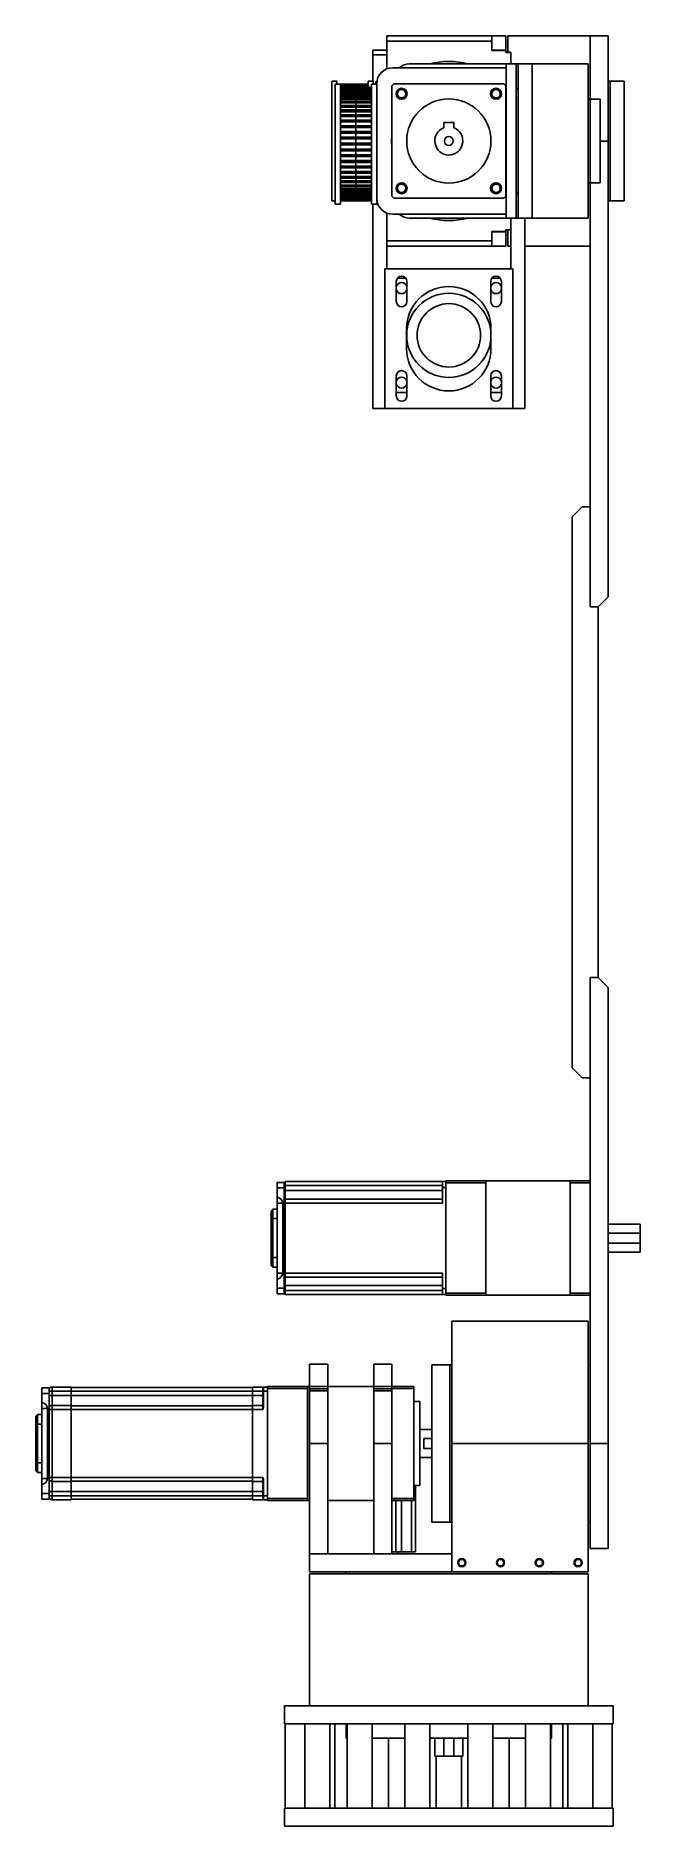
# Model space of a CAD drawing. Header units: millimetres. Extents: x -261 to 41, y -703 to 190.
import ezdxf

# ---------------------------------------------------------------- set-up
doc = ezdxf.new("R2010")
doc.units = ezdxf.units.MM

msp = doc.modelspace()

# ---------------------------------------------------------------- linework, layer by layer
at = {"color": 7, "linetype": 'Continuous', "lineweight": 25}
for p, q in [((-85.9, 173.88), (-85.9, 190.38)), ((-85.9, 190.38), (-33.4, 190.38)), ((-85.9, 187.73), (-33.4, 187.73)), ((-26.4, 190.38), (-33.4, 190.38)), ((-33.4, 183.12), (-33.4, 190.38)), ((-26.4, 190.38), (-26.4, 182.13)), ((24.6, 190.38), (-25.4, 190.38)), ((-25.4, 190.38), (-25.4, 182.18)), ((15.6, 158.76), (15.6, 190.38)), ((24.6, -89.62), (24.6, 190.38)), ((-85.9, 183.18), (-92.9, 183.18)), ((-92.9, 183.18), (-92.9, 167.81)), ((-92.9, 180.9), (-85.9, 180.9)), ((-26.4, 183.17), (-33.4, 183.17)), ((-26.4, 183.12), (-33.4, 183.12)), ((-23.9, 182.18), (-26.4, 182.18)), ((-23.9, 182.13), (-26.4, 182.13)), ((-23.9, 176.38), (-23.9, 182.18)), ((-26.35, 174.46), (-82.9, 174.46)), ((14.7, 176.38), (-74.46, 176.38)), ((-26.35, 176.38), (-26.35, 99.38)), ((-21.3, 176.38), (-21.3, 99.38)), ((-20.3, 99.38), (-20.3, 176.38)), ((-13.3, 99.38), (-13.3, 176.38)), ((14.7, 176.38), (14.7, 99.38)), ((-110.7, 167.81), (-113.3, 167.81)), ((-113.3, 167.81), (-113.3, 107.94)), ((-95.2, 166.31), (-111.6, 166.31)), ((-111.6, 166.31), (-111.6, 106.44)), ((-110.7, 167.81), (-110.7, 166.31)), ((-109, 166.31), (-109, 106.44)), ((-109, 166.31), (-95.2, 166.31)), ((-109, 166.21), (-95.2, 166.21)), ((-95.2, 166.19), (-109, 166.19)), ((-109, 166.19), (-95.2, 166.19)), ((-109, 166.12), (-95.2, 166.12)), ((-109, 166.01), (-95.2, 166.01)), ((-95.2, 165.76), (-109, 165.76)), ((-109, 165.75), (-95.2, 165.75)), ((-109, 165.63), (-95.2, 165.63)), ((-109, 165.51), (-95.2, 165.51)), ((-109, 165.18), (-95.2, 165.18)), ((-95.2, 165.02), (-109, 165.02)), ((-109, 165.01), (-95.2, 165.01)), ((-109, 164.83), (-95.2, 164.83)), ((-93.5, 164.81), (-109, 164.81)), ((-109, 164.81), (-93.5, 164.81)), ((-109, 164.71), (-93.5, 164.71)), ((-93.5, 164.69), (-109, 164.69)), ((-109, 164.69), (-93.5, 164.69)), ((-109, 164.62), (-93.5, 164.62)), ((-109, 164.51), (-93.5, 164.51)), ((-93.5, 164.26), (-109, 164.26)), ((-109, 164.25), (-93.5, 164.25)), ((-109, 164.13), (-93.5, 164.13)), ((-109, 164.01), (-93.5, 164.01)), ((-109, 163.68), (-93.5, 163.68)), ((-93.5, 163.52), (-109, 163.52)), ((-109, 163.51), (-93.5, 163.51)), ((-109, 163.33), (-93.5, 163.33)), ((-109, 163.2), (-93.5, 163.2)), ((-109, 162.88), (-93.5, 162.88)), ((-93.5, 162.49), (-109, 162.49)), ((-109, 162.48), (-93.5, 162.48)), ((-109, 162.23), (-93.5, 162.23)), ((-109, 162.1), (-93.5, 162.1)), ((-109, 161.79), (-93.5, 161.79)), ((-93.5, 161.17), (-109, 161.17)), ((-109, 161.15), (-93.5, 161.15)), ((-109, 160.85), (-93.5, 160.85)), ((-102.95, 164.81), (-102.95, 166.31)), ((-101.25, 117.09), (-101.25, 164.81)), ((-92.6, 167.81), (-95.2, 167.81)), ((-95.2, 167.81), (-95.2, 164.83)), ((-90.9, 166.31), (-93.5, 166.31)), ((-93.5, 166.31), (-93.5, 106.44)), ((-92.6, 167.81), (-92.6, 166.31)), ((-91.4, 167.48), (-91.4, 166.31)), ((-91.4, 167.48), (-90.84, 167.48)), ((-90.9, 166.46), (-90.9, 106.44)), ((-83.4, 165.38), (-82.4, 166.38)), ((-83.4, 165.38), (-83.4, 110.38)), ((-27.4, 166.38), (-82.4, 166.38)), ((-27.4, 166.38), (-26.4, 165.38)), ((-26.4, 110.38), (-26.4, 165.38)), ((-20.3, 163.88), (-21.3, 163.88)), ((25.6, 167.67), (24.6, 167.67)), ((32.6, 167.67), (25.6, 167.67)), ((25.6, 167.67), (25.6, 108.08)), ((32.6, 167.67), (32.6, 108.08)), ((-109, 160.71), (-93.5, 160.71)), ((-109, 160.42), (-93.5, 160.42)), ((-93.5, 159.58), (-109, 159.58)), ((-109, 159.56), (-93.5, 159.56)), ((-109, 159.2), (-93.5, 159.2)), ((-109, 159.06), (-93.5, 159.06)), ((-109, 158.79), (-93.5, 158.79)), ((-93.5, 157.74), (-109, 157.74)), ((-109, 157.71), (-93.5, 157.71)), ((-109, 157.31), (-93.5, 157.31)), ((-109, 157.16), (-93.5, 157.16)), ((-109, 156.92), (-93.5, 156.92)), ((-93.5, 155.66), (-109, 155.66)), ((-109, 155.63), (-93.5, 155.63)), ((-109, 155.18), (-93.5, 155.18)), ((-109, 155.04), (-93.5, 155.04)), ((-109, 154.81), (-93.5, 154.81)), ((-93.5, 153.38), (-109, 153.38)), ((-109, 153.34), (-93.5, 153.34)), ((-109, 152.85), (-93.5, 152.85)), ((-109, 152.71), (-93.5, 152.71)), ((-109, 152.51), (-93.5, 152.51)), ((-26.35, 152.99), (-26.4, 152.55)), ((15.7, 158.76), (14.7, 158.76)), ((20.7, 158.76), (15.7, 158.76)), ((15.7, 117), (15.7, 158.76)), ((20.7, 158.76), (20.7, 117)), ((-93.5, 150.91), (-109, 150.91)), ((-109, 150.86), (-93.5, 150.86)), ((-109, 150.33), (-93.5, 150.33)), ((-109, 150.2), (-93.5, 150.2)), ((-109, 150.03), (-93.5, 150.03)), ((-93.5, 148.28), (-109, 148.28)), ((-109, 148.22), (-93.5, 148.22)), ((-109, 147.67), (-93.5, 147.67)), ((-109, 147.53), (-93.5, 147.53)), ((-109, 147.4), (-93.5, 147.4)), ((-93.5, 145.52), (-109, 145.52)), ((-109, 145.45), (-93.5, 145.45)), ((-109, 144.88), (-93.5, 144.88)), ((-109, 144.75), (-93.5, 144.75)), ((-109, 144.65), (-93.5, 144.65)), ((-57.4, 147.18), (-52.4, 147.18)), ((-57.4, 144.42), (-57.4, 147.18)), ((-52.4, 147.18), (-52.4, 144.42)), ((-93.5, 142.66), (-109, 142.66)), ((-109, 142.59), (-93.5, 142.59)), ((-109, 141.99), (-93.5, 141.99)), ((-109, 141.87), (-93.5, 141.87)), ((-109, 141.81), (-93.5, 141.81)), ((-93.5, 139.74), (-109, 139.74)), ((-109, 139.65), (-93.5, 139.65)), ((-109, 139.05), (-93.5, 139.05)), ((-109, 138.94), (-93.5, 138.94)), ((-109, 138.91), (-93.5, 138.91)), ((-93.5, 136.78), (-109, 136.78)), ((-109, 136.68), (-93.5, 136.68)), ((-109, 136.07), (-93.5, 136.07)), ((-109, 135.98), (-93.5, 135.98)), ((24.6, 137.88), (20.7, 137.88)), ((-109, 133.84), (-93.5, 133.84)), ((-109, 133.82), (-93.5, 133.82)), ((-109, 133.71), (-93.5, 133.71)), ((-109, 133.1), (-93.5, 133.1)), ((-109, 133.02), (-93.5, 133.02)), ((-109, 130.94), (-93.5, 130.94)), ((-109, 130.88), (-93.5, 130.88)), ((-109, 130.76), (-93.5, 130.76)), ((-109, 130.17), (-93.5, 130.17)), ((-109, 130.09), (-93.5, 130.09)), ((-109, 128.1), (-93.5, 128.1)), ((-109, 128.01), (-93.5, 128.01)), ((-109, 127.88), (-93.5, 127.88)), ((-109, 127.3), (-93.5, 127.3)), ((-109, 127.23), (-93.5, 127.23)), ((-109, 125.35), (-93.5, 125.35)), ((-109, 125.22), (-93.5, 125.22)), ((-109, 125.09), (-93.5, 125.09)), ((-109, 124.53), (-93.5, 124.53)), ((-109, 124.48), (-93.5, 124.48)), ((-109, 122.72), (-93.5, 122.72)), ((-109, 122.56), (-93.5, 122.56)), ((-109, 122.42), (-93.5, 122.42)), ((-109, 121.9), (-93.5, 121.9)), ((-109, 121.85), (-93.5, 121.85)), ((-109, 120.24), (-93.5, 120.24)), ((-109, 120.05), (-93.5, 120.05)), ((-109, 119.91), (-93.5, 119.91)), ((-109, 119.42), (-93.5, 119.42)), ((-109, 119.38), (-93.5, 119.38)), ((-109, 117.94), (-93.5, 117.94)), ((-109, 117.72), (-93.5, 117.72)), ((-109, 117.58), (-93.5, 117.58)), ((-109, 117.13), (-93.5, 117.13)), ((-109, 117.09), (-93.5, 117.09)), ((-101.25, 107.94), (-101.25, 117.09)), ((-26.4, 123.21), (-26.35, 122.76)), ((14.7, 117), (15.7, 117)), ((15.6, -94.62), (15.6, 117)), ((15.7, 117), (20.7, 117)), ((-113.3, 107.94), (-111.6, 107.94)), ((-109, 115.84), (-93.5, 115.84)), ((-109, 115.59), (-93.5, 115.59)), ((-109, 115.45), (-93.5, 115.45)), ((-109, 115.04), (-93.5, 115.04)), ((-109, 115.02), (-93.5, 115.02)), ((-109, 113.96), (-93.5, 113.96)), ((-109, 113.69), (-93.5, 113.69)), ((-109, 113.55), (-93.5, 113.55)), ((-109, 113.2), (-93.5, 113.2)), ((-109, 113.18), (-93.5, 113.18)), ((-109, 112.33), (-93.5, 112.33)), ((-109, 112.04), (-93.5, 112.04)), ((-109, 111.9), (-93.5, 111.9)), ((-109, 111.6), (-93.5, 111.6)), ((-109, 111.59), (-93.5, 111.59)), ((-109, 110.97), (-93.5, 110.97)), ((-109, 110.66), (-93.5, 110.66)), ((-109, 110.52), (-93.5, 110.52)), ((-109, 110.28), (-93.5, 110.28)), ((-109, 110.27), (-93.5, 110.27)), ((-109, 109.88), (-93.5, 109.88)), ((-109, 109.56), (-93.5, 109.56)), ((-109, 109.43), (-93.5, 109.43)), ((-109, 109.24), (-93.5, 109.24)), ((-109, 109.24), (-93.5, 109.24)), ((-109, 109.08), (-93.5, 109.08)), ((-109, 108.75), (-93.5, 108.75)), ((-109, 108.63), (-93.5, 108.63)), ((-109, 108.5), (-93.5, 108.5)), ((-109, 108.5), (-93.5, 108.5)), ((-109, 108.24), (-93.5, 108.24)), ((-109, 108.13), (-93.5, 108.13)), ((-109, 108.07), (-93.5, 108.07)), ((-109, 108.07), (-93.5, 108.07)), ((-109, 108.05), (-93.5, 108.05)), ((-109, 107.94), (-93.5, 107.94)), ((-109, 107.94), (-93.5, 107.94)), ((-90.9, 108.28), (-90.84, 108.28)), ((-82.4, 109.38), (-83.4, 110.38)), ((-82.4, 109.38), (-27.4, 109.38)), ((-26.4, 110.38), (-27.4, 109.38)), ((-21.3, 111.88), (-20.3, 111.88)), ((24.6, 108.08), (25.6, 108.08)), ((25.6, 108.08), (32.6, 108.08)), ((-111.6, 106.44), (-109, 106.44)), ((-93.5, 106.44), (-90.9, 106.44)), ((-92.9, 106.44), (-92.9, 4.4)), ((-85.9, 101.88), (-85.9, 74.09)), ((-26.35, 101.3), (-82.9, 101.3)), ((-74.46, 99.38), (14.7, 99.38)), ((-23.9, 99.38), (-23.9, 74.09)), ((-16.9, 99.38), (-16.9, 4.4)), ((-33.4, 92.64), (-33.4, 85.38)), ((-33.4, 92.64), (-26.4, 92.64)), ((-33.4, 92.58), (-26.4, 92.58)), ((-26.4, 93.63), (-23.9, 93.63)), ((-26.4, 93.63), (-26.4, 85.38)), ((-26.4, 93.58), (-23.9, 93.58)), ((-25.4, 93.58), (-25.4, 85.38)), ((-85.9, 88.03), (-33.4, 88.03)), ((-85.9, 85.38), (-33.4, 85.38)), ((-33.4, 85.38), (-26.4, 85.38)), ((-25.4, 85.38), (-23.9, 85.38)), ((-16.9, 85.38), (15.6, 85.38)), ((-85.9, 74.09), (-86.9, 74.09)), ((-86.9, 74.09), (-86.9, 4.4)), ((-22.9, 74.04), (-86.9, 74.04)), ((-23.9, 74.09), (-22.9, 74.09)), ((-22.9, 74.09), (-22.9, 4.4)), ((-81.12, 67.79), (-81.12, 57.79)), ((-76.36, 69.39), (-80.59, 69.39)), ((-75.82, 67.79), (-75.82, 57.79)), ((-33.98, 67.79), (-33.98, 57.79)), ((-29.22, 69.39), (-33.45, 69.39)), ((-28.68, 67.79), (-28.68, 57.79)), ((-75.95, 34.22), (-75.95, 44.22)), ((-33.85, 34.22), (-33.85, 44.22)), ((-81.12, 10.65), (-81.12, 20.65)), ((-75.82, 10.65), (-75.82, 20.65)), ((-33.98, 10.65), (-33.98, 20.65)), ((-28.68, 10.65), (-28.68, 20.65)), ((-81.12, 12.39), (-75.82, 12.39)), ((-33.98, 12.39), (-28.68, 12.39)), ((-16.9, 4.4), (-92.9, 4.4)), ((11.6, -44.62), (6.6, -49.62)), ((11.6, -44.62), (15.6, -44.62)), ((6.6, -324.62), (6.6, -49.62)), ((19.6, -94.62), (15.6, -94.62)), ((19.6, -94.62), (24.6, -89.62)), ((19.6, -279.62), (19.6, -94.62)), ((15.6, -564.62), (15.6, -279.62)), ((15.6, -279.62), (19.6, -279.62)), ((24.6, -284.62), (19.6, -279.62)), ((24.6, -564.62), (24.6, -284.62)), ((6.6, -324.62), (11.6, -329.62)), ((11.6, -329.62), (15.6, -329.62)), ((-140.6, -437.42), (-140.6, -381.82)), ((-140.6, -381.82), (-137, -381.82)), ((-137, -381.92), (-136.5, -381.42)), ((-137, -437.42), (-137, -381.82)), ((-58, -383.42), (-137, -383.42)), ((-56.4, -381.42), (-136.5, -381.42)), ((-136.5, -437.82), (-136.5, -381.42)), ((-58, -381.42), (-58, -392.17)), ((15.6, -381.12), (-56.4, -381.12)), ((-56.4, -438.12), (-56.4, -381.12)), ((-56.4, -382.12), (-36.4, -382.12)), ((-36.4, -381.12), (-36.4, -438.12)), ((5.6, -381.12), (5.6, -438.12)), ((5.6, -382.12), (15.6, -382.12)), ((-140.6, -384.62), (-137, -384.62)), ((-137.72, -392.12), (-140.6, -392.12)), ((-137.72, -392.12), (-137.72, -427.12)), ((-58, -385.92), (-137, -385.92)), ((-137, -390.67), (-136.5, -390.17)), ((-58, -392.17), (-137, -392.17)), ((-58, -390.17), (-136.5, -390.17)), ((-58, -384.42), (-56.4, -384.42)), ((-142.72, -395.12), (-143.6, -396.01)), ((-143.6, -423.24), (-143.6, -396.01)), ((-140.6, -399.92), (-143.6, -399.92)), ((-142.72, -395.12), (-142.72, -424.12)), ((-140.6, -395.12), (-142.72, -395.12)), ((40.6, -402.62), (24.6, -402.62)), ((40.6, -407.12), (24.6, -407.12)), ((40.6, -416.62), (40.6, -402.62)), ((-140.6, -419.32), (-143.6, -419.32)), ((40.6, -412.12), (24.6, -412.12)), ((24.6, -416.62), (40.6, -416.62)), ((-143.6, -423.24), (-142.72, -424.12)), ((-140.6, -424.12), (-142.72, -424.12)), ((-140.6, -427.12), (-137.72, -427.12)), ((-58, -427.07), (-137, -427.07)), ((-137, -428.57), (-136.5, -429.07)), ((-58, -427.07), (-58, -437.82)), ((-140.6, -434.62), (-137, -434.62)), ((-140.6, -437.42), (-137, -437.42)), ((-58, -433.32), (-137, -433.32)), ((-58, -435.82), (-137, -435.82)), ((-137, -437.32), (-136.5, -437.82)), ((-58, -429.07), (-136.5, -429.07)), ((-58, -434.82), (-56.4, -434.82)), ((-36.4, -437.12), (-56.4, -437.12)), ((15.6, -437.12), (5.6, -437.12)), ((-56.4, -437.82), (-136.5, -437.82)), ((-56.4, -438.12), (15.6, -438.12)), ((14.6, -451.12), (-53.4, -451.12)), ((-53.4, -451.12), (-53.4, -576.12)), ((14.6, -451.12), (14.6, -576.12)), ((-115.35, -472.62), (-124.35, -472.62)), ((-124.35, -512.07), (-124.35, -472.62)), ((-115.35, -512.07), (-115.35, -472.62)), ((-83.4, -472.62), (-92.4, -472.62)), ((-92.4, -512.07), (-92.4, -472.62)), ((-83.4, -472.62), (-83.4, -567.12)), ((-53.4, -472.85), (-63.4, -472.85)), ((-63.4, -551.4), (-63.4, -472.85)), ((-54.4, -551.4), (-54.4, -472.85)), ((15.6, -472.85), (14.6, -472.85)), ((-258, -484.32), (-254.4, -484.32)), ((-258, -539.92), (-258, -484.32)), ((-258, -487.12), (-254.4, -487.12)), ((-254.4, -539.92), (-254.4, -484.32)), ((-145.4, -486.02), (-254.4, -486.02)), ((-147.4, -488.12), (-254.4, -488.12)), ((-243.4, -484.02), (-252.9, -484.02)), ((-252.9, -484.02), (-252.9, -540.22)), ((-243.4, -484.02), (-243.4, -540.22)), ((-152.9, -484.27), (-243.4, -484.27)), ((-145.4, -484.02), (-152.9, -484.02)), ((-152.9, -540.22), (-152.9, -484.02)), ((-147.65, -495.12), (-147.65, -484.02)), ((-147.4, -484.02), (-147.4, -494.09)), ((-124.35, -483.62), (-145.4, -483.62)), ((-145.4, -540.62), (-145.4, -483.62)), ((-145.4, -484.62), (-125.4, -484.62)), ((-125.4, -483.62), (-125.4, -540.62)), ((-115.35, -483.7), (-124.35, -483.7)), ((-115.35, -484.82), (-124.35, -484.82)), ((-115.35, -485.82), (-124.35, -485.82)), ((-92.4, -483.62), (-115.35, -483.62)), ((-92.4, -483.7), (-83.4, -483.7)), ((-92.4, -484.82), (-83.4, -484.82)), ((-92.4, -485.82), (-83.4, -485.82)), ((-72.4, -483.62), (-83.4, -483.62)), ((-83.4, -484.62), (-72.4, -484.62)), ((-72.4, -483.62), (-72.4, -540.62)), ((-69.4, -491.12), (-72.4, -491.12)), ((-69.4, -491.12), (-69.4, -533.12)), ((-260.12, -497.62), (-261, -498.51)), ((-261, -525.74), (-261, -498.51)), ((-260.12, -497.62), (-260.12, -526.62)), ((-258, -497.62), (-260.12, -497.62)), ((-255.12, -494.62), (-258, -494.62)), ((-255.12, -494.62), (-255.12, -529.62)), ((-147.65, -495.12), (-254.4, -495.12)), ((-243.4, -493.12), (-252.9, -493.12)), ((-152.9, -493.37), (-243.4, -493.37)), ((-147.65, -493.12), (-152.9, -493.12)), ((-258, -502.42), (-261, -502.42)), ((-63.4, -505.12), (-69.4, -505.12)), ((-115.35, -512.07), (-124.35, -512.07)), ((-115.35, -512.12), (-124.35, -512.12)), ((-124.35, -512.12), (-124.35, -567.12)), ((-115.35, -512.12), (-115.35, -567.12)), ((-92.4, -512.07), (-83.4, -512.07)), ((-92.4, -512.12), (-92.4, -567.12)), ((-92.4, -512.12), (-83.4, -512.12)), ((-63.4, -509.62), (-67.4, -509.62)), ((-67.4, -514.62), (-67.4, -509.62)), ((-63.4, -514.62), (-67.4, -514.62)), ((14.6, -512.12), (-53.4, -512.12)), ((24.6, -512.12), (15.6, -512.12)), ((-258, -521.82), (-261, -521.82)), ((-261, -525.74), (-260.12, -526.62)), ((-258, -526.62), (-260.12, -526.62)), ((-69.4, -519.12), (-63.4, -519.12)), ((-258, -529.62), (-255.12, -529.62)), ((-147.65, -529.12), (-254.4, -529.12)), ((-243.4, -531.12), (-252.9, -531.12)), ((-152.9, -530.87), (-243.4, -530.87)), ((-147.65, -531.12), (-152.9, -531.12)), ((-147.4, -530.15), (-147.65, -529.12)), ((-147.65, -540.22), (-147.65, -529.12)), ((-147.4, -530.15), (-147.4, -540.22)), ((-72.4, -533.12), (-69.4, -533.12)), ((-71.47, -533.12), (-71.47, -566.12)), ((-258, -537.12), (-254.4, -537.12)), ((-258, -539.92), (-254.4, -539.92)), ((-147.4, -536.12), (-254.4, -536.12)), ((-145.4, -538.22), (-254.4, -538.22)), ((-243.4, -540.22), (-252.9, -540.22)), ((-152.9, -539.97), (-243.4, -539.97)), ((-147.65, -540.22), (-152.9, -540.22)), ((-147.4, -540.22), (-145.4, -540.22)), ((-125.4, -539.62), (-145.4, -539.62)), ((-145.4, -540.62), (-124.35, -540.62)), ((-115.35, -540.62), (-92.4, -540.62)), ((-72.4, -539.62), (-83.4, -539.62)), ((-83.4, -540.62), (-72.4, -540.62)), ((-81.4, -566.12), (-81.4, -540.62)), ((-78.47, -566.12), (-78.47, -540.62)), ((-73.47, -566.12), (-73.47, -540.62)), ((-63.4, -551.4), (-53.4, -551.4)), ((14.6, -551.4), (15.6, -551.4)), ((-124.4, -567.12), (-124.4, -576.12)), ((-53.4, -567.12), (-124.4, -567.12)), ((-71.47, -566.12), (-83.4, -566.12)), ((-80.4, -566.12), (-80.4, -567.12)), ((15.6, -564.62), (24.6, -564.62)), ((14.6, -576.12), (-124.4, -576.12)), ((-124.4, -577.12), (-124.4, -643.12)), ((-124.4, -577.12), (14.6, -577.12)), ((-106.15, -576.12), (-106.15, -577.12)), ((-3.65, -577.12), (-3.65, -576.12)), ((14.6, -643.12), (14.6, -577.12)), ((-136.9, -643.12), (-136.9, -652.12)), ((27.1, -643.12), (-136.9, -643.12)), ((27.1, -652.12), (27.1, -643.12)), ((27.1, -652.12), (-136.9, -652.12)), ((-136.49, -652.12), (-136.49, -694.12)), ((-126.75, -652.12), (-126.75, -694.12)), ((-114.25, -694.12), (-114.25, -652.12)), ((-111.8, -694.12), (-111.8, -652.12)), ((-106.15, -652.12), (-106.15, -659.12)), ((-105.67, -652.12), (-105.67, -694.12)), ((-93.17, -694.12), (-93.17, -652.12)), ((-76.9, -652.12), (-76.9, -694.12)), ((-64.4, -694.12), (-64.4, -652.12)), ((-45.4, -652.12), (-45.4, -694.12)), ((-32.9, -694.12), (-32.9, -652.12)), ((-16.63, -652.12), (-16.63, -694.12)), ((-4.13, -694.12), (-4.13, -652.12)), ((-3.65, -659.12), (-3.65, -652.12)), ((2, -652.12), (2, -694.12)), ((4.45, -652.12), (4.45, -694.12)), ((16.95, -694.12), (16.95, -652.12)), ((26.68, -694.12), (26.68, -652.12)), ((-106.15, -659.12), (-105.67, -659.12)), ((-93.17, -659.12), (-76.9, -659.12)), ((-85.03, -694.12), (-85.03, -659.12)), ((-64.4, -659.12), (-45.4, -659.12)), ((-61.9, -659.12), (-61.9, -668.12)), ((-57.4, -668.12), (-57.4, -659.12)), ((-52.4, -668.12), (-52.4, -659.12)), ((-47.9, -668.12), (-47.9, -659.12)), ((-32.9, -659.12), (-16.63, -659.12)), ((-24.77, -659.12), (-24.77, -694.12)), ((-4.13, -659.12), (-3.65, -659.12)), ((-61.9, -668.12), (-47.9, -668.12)), ((-61.15, -668.12), (-61.15, -694.12)), ((-48.65, -694.12), (-48.65, -668.12)), ((-136.9, -694.12), (-136.9, -703.12)), ((-136.9, -694.12), (27.1, -694.12)), ((27.1, -694.12), (27.1, -703.12)), ((-136.9, -703.12), (27.1, -703.12))]:
    msp.add_line(p, q, dxfattribs=at)
at = {"color": 7, "linetype": 'Continuous', "lineweight": 25, "flags": 128}
for points in [[(-56.59, 166.38), (-53.52, 166.39), (-53.21, 166.38)], [(-53.21, 109.38), (-53.52, 109.36), (-56.59, 109.38)]]:
    msp.add_lwpolyline(points, dxfattribs=at)
at = {"color": 7, "linetype": 'Continuous', "lineweight": 25}
for centre, radius in [((-78.47, 161.45), 2.75), ((-78.47, 161.45), 2.1), ((-31.33, 161.45), 2.75), ((-31.33, 161.45), 2.1), ((-54.9, 137.88), 21), ((-54.9, 137.88), 2.23), ((-78.47, 114.31), 2.75), ((-78.47, 114.31), 2.1), ((-31.33, 114.31), 2.75), ((-31.33, 114.31), 2.1), ((-54.9, 40.89), 21), ((-54.9, 40.89), 15.82), ((-48.4, -571.62), 2.03), ((-48.4, -571.62), 1.65), ((-29.07, -571.62), 2.03), ((-29.07, -571.62), 1.65), ((-9.73, -571.62), 2.03), ((-9.73, -571.62), 1.65), ((9.6, -571.62), 2.03), ((9.6, -571.62), 1.65)]:
    msp.add_circle(centre, radius, dxfattribs=at)
for centre, radius, start, end in [((-82.9, 166.46), 8, 90, 180), ((-74.46, 168.44), 7.94, 90, 130.67856), ((-54.9, 137.88), 39.68, 75.98152, 104.01848), ((-54.9, 137.88), 7, 110.92483, 69.07517), ((-54.9, 137.88), 28.55, 176.60857, 183.39143), ((-82.9, 109.3), 8, 180, 270), ((-74.46, 107.32), 7.94, 229.32144, 270), ((-54.9, 137.88), 39.68, 255.98152, 284.01848), ((-78.47, 67.79), 2.65, 0, 180), ((-78.47, 64.46), 2.75, 15.49873, 164.50127), ((-78.47, 64.46), 2.75, 195.49873, 344.50127), ((-54.9, 44.22), 21.05, 0, 180), ((-31.33, 67.79), 2.65, 0, 180), ((-31.33, 64.46), 2.75, 15.49873, 164.50127), ((-31.33, 64.46), 2.75, 195.49873, 344.50127), ((-78.47, 57.79), 2.65, 180, 0), ((-31.33, 57.79), 2.65, 180, 0), ((-54.9, 34.22), 21.05, 180, 0), ((-78.47, 20.65), 2.65, 0, 180), ((-78.47, 17.32), 2.75, 15.49873, 164.50127), ((-31.33, 20.65), 2.65, 0, 180), ((-31.33, 17.32), 2.75, 15.49873, 164.50127), ((-78.47, 17.32), 2.75, 195.49873, 344.50127), ((-78.47, 10.65), 2.65, 180, 0), ((-31.33, 17.32), 2.75, 195.49873, 344.50127), ((-31.33, 10.65), 2.65, 180, 0), ((-141.15, -392.56), 3.46, 7.2194, 80.84807), ((-141.15, -426.69), 3.46, 279.15193, 352.7806), ((-252.9, -485.52), 1.5, 90, 155.7317), ((-258.55, -495.06), 3.46, 7.2194, 80.84807), ((-252.9, -494.62), 1.5, 90, 180), ((-147.65, -492.87), 0.25, 270, 360), ((-258.55, -529.19), 3.46, 279.15193, 352.7806), ((-252.9, -529.62), 1.5, 180, 270), ((-147.65, -531.37), 0.25, 0, 90), ((-252.9, -538.72), 1.5, 204.2683, 270)]:
    msp.add_arc(centre, radius, start, end, dxfattribs=at)
for points, knots in [([(-254.25, -484.89), (-254.27, -484.91), (-254.31, -485), (-254.38, -485.21), (-254.39, -485.42), (-254.4, -485.52)], [0, 0, 0, 0, 0.147412, 0.592338, 1, 1, 1, 1]), ([(-254.4, -485.72), (-254.4, -485.64), (-254.4, -485.48), (-254.36, -485.19), (-254.31, -485.02), (-254.27, -484.91)], [0, 0, 0, 0, 0.258917, 0.511346, 1, 1, 1, 1]), ([(-147.4, -494.09), (-147.42, -494.27), (-147.46, -494.62), (-147.59, -494.96), (-147.65, -495.12)], [0, 0, 0, 0, 0.498579, 1, 1, 1, 1]), ([(-254.27, -539.34), (-254.31, -539.23), (-254.36, -539.06), (-254.4, -538.77), (-254.4, -538.61), (-254.4, -538.53)], [0, 0, 0, 0, 0.488654, 0.741083, 1, 1, 1, 1]), ([(-254.4, -538.72), (-254.39, -538.82), (-254.38, -539.03), (-254.32, -539.23), (-254.28, -539.31), (-254.27, -539.32)], [0, 0, 0, 0, 0.423706, 0.922381, 1, 1, 1, 1]), ([(-147.4, -540.22), (-147.42, -540.22), (-147.46, -540.22), (-147.59, -540.22), (-147.65, -540.22)], [0, 0, 0, 0, 0.498579, 1, 1, 1, 1])]:
    msp.add_open_spline(points, degree=3, knots=knots, dxfattribs=at)

doc.saveas('drawing.dxf')
